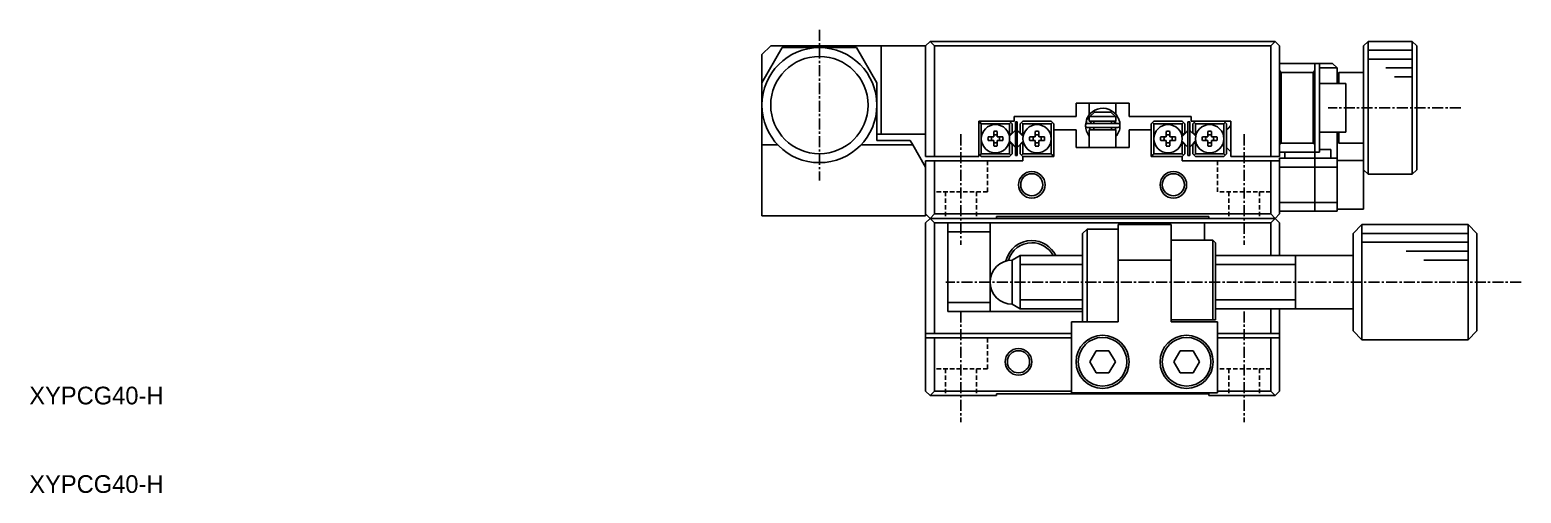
# Model space of a CAD drawing. Extents: x 10 to 352, y 10 to 221.
# Drawn here: x 10.1 to 178.6, y 10 to 62.3 of the extents above; entities that cross this region are included whole.
import ezdxf

# ---------------------------------------------------------------- set-up
doc = ezdxf.new("R2010")
doc.units = 0
doc.linetypes.add('CENTER', pattern=[2, 1.25, -0.25, 0.25, -0.25])
doc.linetypes.add('DASHED', pattern=[0.75, 0.5, -0.25])
doc.layers.get('0').update_dxf_attribs({"linetype": 'CONTINUOUS'})
doc.layers.add('CENTER', color=1, linetype='CENTER')
doc.styles.get("Standard").update_dxf_attribs({"font": 'FGP教科書体NT-M'})

msp = doc.modelspace()

# ---------------------------------------------------------------- linework, layer by layer
at = {"color": 7, "linetype": 'CONTINUOUS'}
for p, q in [((111.78, 61.01), (111.28, 60.51)), ((112.28, 60.51), (111.78, 61.01)), ((111.78, 61.01), (150.78, 61.01)), ((150.78, 61.01), (150.28, 60.51)), ((151.28, 60.51), (150.78, 61.01)), ((161.28, 61.01), (160.78, 60.51)), ((161.28, 61.01), (161.28, 46.01)), ((166.28, 61.01), (161.28, 61.01)), ((166.28, 46.01), (166.28, 61.01)), ((166.78, 60.51), (166.28, 61.01)), ((93.78, 60.51), (92.78, 59.51)), ((95.09, 60.31), (92.78, 56.31)), ((92.78, 56.31), (92.78, 59.51)), ((93.78, 60.51), (106.28, 60.51)), ((95.09, 60.31), (99.28, 60.31)), ((99.28, 60.31), (103.49, 60.31)), ((105.78, 56.34), (103.49, 60.31)), ((106.28, 60.51), (106.28, 50.51)), ((106.28, 60.51), (111.28, 60.51)), ((111.28, 48.01), (111.28, 60.51)), ((112.28, 60.51), (112.28, 48.01)), ((150.28, 60.51), (112.28, 60.51)), ((150.28, 48.01), (150.28, 60.51)), ((151.28, 60.51), (151.28, 48.01)), ((160.78, 47.56), (160.78, 60.51)), ((166.78, 60.51), (166.78, 46.51)), ((166.78, 60.51), (166.78, 46.51)), ((166.78, 60.51), (166.78, 60.51)), ((151.28, 58.51), (155.28, 58.51)), ((151.28, 57.71), (151.48, 57.51)), ((155.08, 57.51), (151.48, 57.51)), ((151.48, 57.51), (151.48, 49.51)), ((155.08, 57.51), (155.28, 57.71)), ((155.08, 49.51), (155.08, 57.51)), ((155.28, 58.51), (155.28, 57.71)), ((155.28, 58.51), (155.78, 58.51)), ((155.28, 57.71), (155.28, 57.38)), ((155.28, 57.38), (155.28, 57.71)), ((155.28, 56.51), (155.28, 57.38)), ((155.78, 58.51), (157.28, 58.51)), ((155.78, 58.51), (155.78, 56.51)), ((157.78, 58.01), (155.78, 58.01)), ((157.78, 58.01), (157.28, 58.51)), ((157.78, 58.01), (157.78, 56.26)), ((157.98, 57.51), (157.78, 57.31)), ((157.98, 57.51), (157.98, 56.26)), ((160.78, 57.51), (157.98, 57.51)), ((92.78, 53.81), (92.78, 56.31)), ((105.78, 53.81), (105.78, 56.34)), ((155.28, 56.51), (155.28, 50.51)), ((155.78, 50.51), (155.78, 56.51)), ((158.78, 56.26), (155.78, 56.26)), ((158.78, 50.76), (158.78, 56.26)), ((128.28, 54.01), (134.28, 54.01)), ((128.28, 52.51), (128.28, 54.01)), ((129.78, 54.01), (129.78, 52.73)), ((132.78, 52.77), (132.78, 54.01)), ((134.28, 54.01), (134.28, 52.51)), ((92.78, 49.31), (92.78, 53.81)), ((105.78, 49.81), (105.78, 53.81)), ((121.28, 52.51), (128.28, 52.51)), ((121.28, 52.01), (121.28, 52.51)), ((129.5, 52.26), (129.49, 52.22)), ((129.51, 52.29), (129.5, 52.26)), ((129.53, 52.32), (129.51, 52.29)), ((129.52, 52.29), (129.51, 52.29)), ((129.51, 52.29), (129.51, 52.29)), ((129.51, 52.29), (129.51, 52.29)), ((129.52, 52.3), (129.78, 52.22)), ((129.53, 52.29), (129.52, 52.29)), ((129.52, 52.29), (129.52, 52.29)), ((129.54, 52.29), (129.53, 52.29)), ((129.55, 52.29), (129.54, 52.29)), ((129.56, 52.29), (129.55, 52.29)), ((129.57, 52.29), (129.56, 52.29)), ((129.58, 52.28), (129.57, 52.29)), ((129.59, 52.28), (129.58, 52.28)), ((129.6, 52.28), (129.59, 52.28)), ((129.62, 52.27), (129.6, 52.28)), ((129.63, 52.27), (129.62, 52.27)), ((129.65, 52.26), (129.63, 52.27)), ((129.67, 52.25), (129.65, 52.26)), ((129.68, 52.25), (129.67, 52.25)), ((129.7, 52.24), (129.68, 52.25)), ((129.78, 52.73), (129.78, 52.73)), ((129.78, 52.73), (129.78, 52.73)), ((129.84, 52.51), (129.78, 52.51)), ((129.78, 52.51), (129.78, 52.01)), ((129.84, 52.51), (130.37, 53.01)), ((132.73, 52.51), (129.84, 52.51)), ((130.36, 53.01), (130.37, 53.01)), ((130.37, 53.01), (132.2, 53.01)), ((132.2, 53.01), (132.73, 52.51)), ((132.78, 52.51), (132.73, 52.51)), ((132.78, 52.01), (132.78, 52.51)), ((133.08, 52.29), (133.08, 52.3)), ((133.08, 52.29), (133.08, 52.3)), ((133.11, 52.23), (133.09, 52.29)), ((134.28, 52.51), (141.28, 52.51)), ((141.28, 52.51), (141.28, 52.01)), ((117.28, 52.01), (121.28, 52.01)), ((117.28, 48.01), (117.28, 52.01)), ((117.43, 51.86), (117.28, 51.71)), ((117.43, 51.86), (117.58, 52.01)), ((117.58, 51.71), (117.43, 51.86)), ((120.78, 51.71), (117.58, 51.71)), ((117.58, 51.71), (117.58, 50.01)), ((118.98, 50.84), (118.98, 50.21)), ((119.38, 50.21), (119.38, 50.84)), ((121.37, 50.91), (120.76, 50.3)), ((120.78, 52.01), (120.93, 51.86)), ((120.93, 51.86), (120.78, 51.71)), ((120.78, 50.41), (120.78, 51.71)), ((120.78, 50.41), (121.08, 50.71)), ((121.08, 51.71), (120.93, 51.86)), ((121.08, 51.71), (121.08, 50.71)), ((121.43, 51.91), (121.43, 48.11)), ((121.63, 51.91), (121.43, 51.91)), ((121.63, 51.91), (121.63, 48.11)), ((121.66, 50.91), (122.3, 50.27)), ((122.31, 50.3), (121.69, 50.91)), ((122.13, 51.86), (121.98, 51.71)), ((121.98, 50.71), (121.98, 51.71)), ((121.98, 50.71), (122.28, 50.41)), ((122.13, 51.86), (122.28, 52.01)), ((122.28, 51.71), (122.13, 51.86)), ((122.28, 52.01), (125.48, 52.01)), ((122.28, 51.71), (122.28, 50.41)), ((125.48, 51.71), (122.28, 51.71)), ((123.68, 50.84), (123.68, 50.21)), ((124.08, 50.21), (124.08, 50.84)), ((125.48, 52.01), (125.63, 51.86)), ((125.63, 51.86), (125.48, 51.71)), ((125.48, 50.01), (125.48, 51.71)), ((125.78, 51.71), (125.63, 51.86)), ((125.78, 51.71), (125.78, 51.01)), ((125.78, 51.01), (125.78, 48.01)), ((128.28, 51.01), (125.78, 51.01)), ((128.28, 49.01), (128.28, 51.01)), ((129.49, 52.23), (129.35, 51.54)), ((129.46, 52.09), (129.45, 52.05)), ((129.45, 52.05), (129.45, 52.01)), ((129.45, 52.01), (129.45, 51.98)), ((129.45, 51.98), (129.45, 51.94)), ((129.45, 51.94), (129.46, 51.91)), ((129.47, 52.16), (129.46, 52.12)), ((129.46, 52.12), (129.46, 52.09)), ((129.46, 51.91), (129.46, 51.87)), ((129.46, 51.87), (129.47, 51.84)), ((129.48, 52.19), (129.47, 52.16)), ((129.47, 51.84), (129.48, 51.8)), ((129.49, 52.22), (129.48, 52.19)), ((129.48, 51.8), (129.49, 51.77)), ((129.49, 51.77), (129.5, 51.73)), ((129.5, 51.73), (129.51, 51.72)), ((133.02, 51.73), (129.57, 51.73)), ((129.57, 51.28), (133.02, 51.28)), ((129.72, 52.23), (129.7, 52.24)), ((129.73, 52.23), (129.72, 52.23)), ((129.75, 52.22), (129.73, 52.23)), ((129.77, 52.21), (129.75, 52.22)), ((129.78, 52.2), (129.77, 52.21)), ((129.78, 52.22), (129.78, 52.22)), ((129.78, 52.01), (130.28, 52.01)), ((129.78, 52.01), (132.78, 52.01)), ((132.78, 51.01), (129.78, 51.01)), ((129.78, 51.01), (129.78, 49.01)), ((129.88, 51.01), (129.81, 51.28)), ((129.9, 51.99), (129.9, 52.01)), ((129.9, 52.01), (129.9, 52.01)), ((129.9, 51.98), (129.9, 51.99)), ((129.9, 51.97), (129.9, 51.98)), ((129.91, 51.95), (129.9, 51.97)), ((129.91, 51.94), (129.91, 51.95)), ((129.91, 51.93), (129.91, 51.94)), ((129.92, 51.91), (129.91, 51.93)), ((129.92, 51.9), (129.92, 51.91)), ((129.93, 51.89), (129.92, 51.9)), ((129.93, 51.88), (129.93, 51.89)), ((129.94, 51.87), (129.93, 51.88)), ((129.95, 51.85), (129.94, 51.87)), ((129.96, 51.84), (129.95, 51.85)), ((129.96, 51.83), (129.96, 51.84)), ((129.97, 51.82), (129.96, 51.83)), ((129.98, 51.81), (129.97, 51.82)), ((129.99, 51.8), (129.98, 51.81)), ((130, 51.79), (129.99, 51.8)), ((130.01, 51.79), (130, 51.79)), ((130.02, 51.78), (130.01, 51.79)), ((130.04, 51.77), (130.02, 51.78)), ((130.05, 51.77), (130.04, 51.77)), ((130.06, 51.76), (130.05, 51.77)), ((130.07, 51.75), (130.06, 51.76)), ((130.08, 51.75), (130.07, 51.75)), ((130.1, 51.75), (130.08, 51.75)), ((130.11, 51.74), (130.1, 51.75)), ((130.12, 51.74), (130.11, 51.74)), ((130.14, 51.74), (130.12, 51.74)), ((130.15, 51.74), (130.14, 51.74)), ((130.16, 51.73), (130.15, 51.74)), ((130.18, 51.73), (130.16, 51.73)), ((132.28, 52.01), (130.28, 52.01)), ((130.28, 52.01), (132.28, 52.01)), ((130.28, 52.01), (130.28, 51.73)), ((130.28, 51.28), (130.28, 51.01)), ((132.28, 52.01), (132.78, 52.01)), ((132.28, 51.73), (132.28, 52.01)), ((132.28, 51.01), (132.28, 51.28)), ((132.43, 51.73), (132.42, 51.73)), ((132.44, 51.73), (132.43, 51.73)), ((132.45, 51.74), (132.44, 51.73)), ((132.47, 51.74), (132.45, 51.74)), ((132.48, 51.74), (132.47, 51.74)), ((132.49, 51.74), (132.48, 51.74)), ((132.51, 51.75), (132.49, 51.74)), ((132.52, 51.75), (132.51, 51.75)), ((132.53, 51.76), (132.52, 51.75)), ((132.54, 51.76), (132.53, 51.76)), ((132.56, 51.77), (132.54, 51.76)), ((132.57, 51.78), (132.56, 51.77)), ((132.58, 51.78), (132.57, 51.78)), ((132.59, 51.79), (132.58, 51.78)), ((132.6, 51.8), (132.59, 51.79)), ((132.61, 51.81), (132.6, 51.8)), ((132.62, 51.82), (132.61, 51.81)), ((132.63, 51.83), (132.62, 51.82)), ((132.64, 51.84), (132.63, 51.83)), ((132.65, 51.85), (132.64, 51.84)), ((132.66, 51.87), (132.65, 51.86)), ((132.65, 51.86), (132.65, 51.85)), ((132.67, 51.89), (132.66, 51.87)), ((132.68, 51.91), (132.67, 51.9)), ((132.67, 51.9), (132.67, 51.89)), ((132.69, 51.94), (132.68, 51.92)), ((132.68, 51.92), (132.68, 51.91)), ((132.69, 52.01), (132.69, 52)), ((132.69, 52), (132.69, 51.99)), ((132.69, 51.99), (132.69, 51.98)), ((132.69, 51.98), (132.69, 51.96)), ((132.69, 51.96), (132.69, 51.95)), ((132.69, 51.95), (132.69, 51.94)), ((132.71, 52.01), (132.78, 51.73)), ((132.78, 51.28), (132.71, 51.01)), ((132.78, 49.01), (132.78, 51.01)), ((134.28, 51.01), (134.28, 49.01)), ((136.78, 51.01), (134.28, 51.01)), ((136.78, 51.71), (136.93, 51.86)), ((136.78, 51.71), (136.78, 51.01)), ((136.78, 48.01), (136.78, 51.01)), ((137.08, 52.01), (136.93, 51.86)), ((136.93, 51.86), (137.08, 51.71)), ((140.28, 52.01), (137.08, 52.01)), ((137.08, 51.71), (140.28, 51.71)), ((137.08, 50.01), (137.08, 51.71)), ((138.48, 50.21), (138.48, 50.84)), ((138.88, 50.84), (138.88, 50.21)), ((140.91, 50.91), (140.26, 50.27)), ((140.87, 50.91), (140.26, 50.3)), ((140.43, 51.86), (140.28, 52.01)), ((140.28, 51.71), (140.43, 51.86)), ((140.28, 51.71), (140.28, 50.41)), ((140.58, 50.71), (140.28, 50.41)), ((140.43, 51.86), (140.58, 51.71)), ((140.58, 50.71), (140.58, 51.71)), ((140.93, 51.91), (140.93, 48.11)), ((140.93, 51.91), (141.13, 51.91)), ((141.13, 51.91), (141.13, 48.11)), ((141.81, 50.3), (141.19, 50.91)), ((141.28, 52.01), (145.78, 52.01)), ((141.48, 51.71), (141.63, 51.86)), ((141.48, 51.71), (141.48, 50.71)), ((141.78, 50.41), (141.48, 50.71)), ((141.78, 52.01), (141.63, 51.86)), ((141.63, 51.86), (141.78, 51.71)), ((141.78, 50.41), (141.78, 51.71)), ((141.78, 51.71), (144.98, 51.71)), ((143.18, 50.21), (143.18, 50.84)), ((143.58, 50.84), (143.58, 50.21)), ((145.13, 51.86), (144.98, 52.01)), ((144.98, 51.71), (145.13, 51.86)), ((144.98, 51.71), (144.98, 50.01)), ((145.13, 51.86), (145.28, 51.71)), ((145.28, 48.31), (145.28, 51.71)), ((145.55, 51.26), (145.3, 51.01)), ((145.3, 50.01), (145.3, 51.01)), ((145.78, 51.49), (145.55, 51.26)), ((145.78, 52.01), (145.78, 48.01)), ((155.78, 50.76), (158.78, 50.76)), ((157.78, 50.76), (157.78, 49.81)), ((157.98, 50.76), (157.98, 49.51)), ((92.78, 41.31), (92.78, 49.31)), ((94.59, 49.31), (92.78, 49.31)), ((109.84, 49.31), (103.97, 49.31)), ((106.28, 50.51), (105.78, 50.51)), ((109.55, 49.81), (105.78, 49.81)), ((111.28, 50.51), (106.28, 50.51)), ((109.84, 49.31), (109.55, 49.81)), ((111.28, 46.81), (109.84, 49.31)), ((117.58, 50.01), (117.58, 48.31)), ((118.98, 50.21), (118.36, 50.21)), ((118.36, 49.81), (118.98, 49.81)), ((118.98, 49.81), (118.98, 49.19)), ((120.01, 50.21), (119.38, 50.21)), ((119.38, 49.19), (119.38, 49.81)), ((119.38, 49.81), (120.01, 49.81)), ((120.74, 50.37), (120.78, 50.41)), ((120.78, 49.61), (120.74, 49.65)), ((121.02, 49.5), (120.76, 49.76)), ((120.76, 49.73), (121.37, 49.11)), ((120.78, 48.31), (120.78, 49.61)), ((121.08, 49.31), (120.78, 49.61)), ((121.41, 49.11), (121.02, 49.5)), ((121.08, 49.31), (121.08, 48.31)), ((121.69, 49.11), (122.31, 49.73)), ((122.28, 49.61), (121.98, 49.31)), ((121.98, 48.31), (121.98, 49.31)), ((122.28, 50.41), (122.32, 50.37)), ((122.32, 49.65), (122.28, 49.61)), ((122.28, 49.61), (122.28, 48.31)), ((123.68, 50.21), (123.06, 50.21)), ((123.06, 49.81), (123.68, 49.81)), ((123.68, 49.81), (123.68, 49.19)), ((124.71, 50.21), (124.08, 50.21)), ((124.08, 49.19), (124.08, 49.81)), ((124.08, 49.81), (124.71, 49.81)), ((125.48, 48.31), (125.48, 50.01)), ((130.21, 49.01), (128.28, 49.01)), ((132.36, 49.01), (130.21, 49.01)), ((134.28, 49.01), (132.36, 49.01)), ((137.08, 48.31), (137.08, 50.01)), ((137.86, 50.21), (138.48, 50.21)), ((138.48, 49.81), (137.86, 49.81)), ((138.48, 49.19), (138.48, 49.81)), ((138.88, 50.21), (139.51, 50.21)), ((139.51, 49.81), (138.88, 49.81)), ((138.88, 49.81), (138.88, 49.19)), ((140.28, 50.41), (140.24, 50.37)), ((140.24, 49.65), (140.28, 49.61)), ((140.26, 49.73), (140.87, 49.11)), ((140.28, 49.61), (140.28, 48.31)), ((140.28, 49.61), (140.58, 49.31)), ((140.58, 48.31), (140.58, 49.31)), ((141.16, 49.11), (141.55, 49.5)), ((141.19, 49.11), (141.81, 49.73)), ((141.48, 49.31), (141.78, 49.61)), ((141.48, 49.31), (141.48, 48.31)), ((141.55, 49.5), (141.8, 49.76)), ((141.82, 50.37), (141.78, 50.41)), ((141.78, 49.61), (141.82, 49.65)), ((141.78, 48.31), (141.78, 49.61)), ((142.56, 50.21), (143.18, 50.21)), ((143.18, 49.81), (142.56, 49.81)), ((143.18, 49.19), (143.18, 49.81)), ((143.58, 50.21), (144.21, 50.21)), ((143.58, 49.81), (143.58, 49.19)), ((144.21, 49.81), (143.58, 49.81)), ((144.98, 50.01), (144.98, 48.31)), ((145.3, 49.01), (145.3, 50.01)), ((145.3, 49.01), (145.55, 48.76)), ((151.48, 49.51), (151.28, 49.31)), ((151.48, 49.51), (155.08, 49.51)), ((155.28, 49.31), (155.08, 49.51)), ((155.28, 49.64), (155.28, 50.51)), ((155.28, 49.64), (155.28, 49.31)), ((155.28, 49.31), (155.28, 49.64)), ((155.28, 49.31), (155.28, 48.51)), ((155.78, 50.51), (155.78, 48.51)), ((157.78, 47.81), (157.78, 49.81)), ((157.78, 49.71), (157.98, 49.51)), ((157.98, 49.51), (160.78, 49.51)), ((112.28, 48.01), (111.28, 48.01)), ((111.28, 41.51), (111.28, 47.51)), ((111.28, 47.51), (112.28, 47.51)), ((112.28, 48.01), (117.28, 48.01)), ((112.28, 47.51), (112.28, 41.51)), ((122.28, 47.51), (112.28, 47.51)), ((117.28, 48.31), (117.43, 48.16)), ((117.43, 48.16), (117.58, 48.31)), ((117.58, 48.01), (117.43, 48.16)), ((117.58, 48.31), (120.78, 48.31)), ((120.78, 48.01), (117.58, 48.01)), ((120.78, 48.31), (120.93, 48.16)), ((120.93, 48.16), (120.78, 48.01)), ((120.93, 48.16), (121.08, 48.31)), ((121.43, 48.11), (121.63, 48.11)), ((121.98, 48.31), (122.13, 48.16)), ((122.13, 48.16), (122.28, 48.31)), ((122.28, 48.01), (122.13, 48.16)), ((122.28, 48.31), (125.48, 48.31)), ((122.28, 48.01), (122.28, 47.51)), ((125.78, 48.01), (122.28, 48.01)), ((125.48, 48.31), (125.63, 48.16)), ((125.63, 48.16), (125.48, 48.01)), ((125.63, 48.16), (125.78, 48.31)), ((136.93, 48.16), (136.78, 48.31)), ((140.28, 48.01), (136.78, 48.01)), ((137.08, 48.31), (136.93, 48.16)), ((136.93, 48.16), (137.08, 48.01)), ((140.28, 48.31), (137.08, 48.31)), ((140.43, 48.16), (140.28, 48.31)), ((140.28, 48.01), (140.43, 48.16)), ((140.28, 47.51), (140.28, 48.01)), ((150.28, 47.51), (140.28, 47.51)), ((140.58, 48.31), (140.43, 48.16)), ((141.13, 48.11), (140.93, 48.11)), ((141.63, 48.16), (141.48, 48.31)), ((141.78, 48.31), (141.63, 48.16)), ((141.63, 48.16), (141.78, 48.01)), ((144.98, 48.31), (141.78, 48.31)), ((141.78, 48.01), (144.98, 48.01)), ((145.13, 48.16), (144.98, 48.31)), ((144.98, 48.01), (145.13, 48.16)), ((145.28, 48.31), (145.13, 48.16)), ((145.55, 48.76), (145.78, 48.53)), ((145.78, 48.01), (150.28, 48.01)), ((151.28, 48.01), (150.28, 48.01)), ((150.28, 41.51), (150.28, 47.51)), ((150.28, 47.51), (151.28, 47.51)), ((155.28, 48.51), (151.28, 48.51)), ((151.28, 47.51), (151.28, 47.81)), ((151.28, 47.81), (155.28, 47.81)), ((151.28, 47.51), (151.28, 41.51)), ((151.88, 47.81), (151.88, 48.51)), ((155.28, 47.81), (155.28, 48.51)), ((155.78, 48.51), (155.28, 48.51)), ((155.28, 46.81), (155.28, 47.81)), ((155.28, 47.81), (157.78, 47.81)), ((155.28, 47.81), (155.28, 46.81)), ((155.78, 48.81), (157.08, 48.81)), ((157.08, 47.81), (157.08, 48.81)), ((157.78, 47.81), (157.78, 46.81)), ((160.78, 47.56), (157.78, 47.56)), ((160.78, 42.06), (160.78, 47.56)), ((155.28, 46.81), (151.28, 46.81)), ((157.78, 46.81), (155.28, 46.81)), ((155.28, 46.81), (155.28, 42.81)), ((155.28, 42.81), (155.28, 46.81)), ((157.78, 42.81), (157.78, 46.81)), ((160.78, 46.51), (161.28, 46.01)), ((161.28, 46.01), (161.28, 46.01)), ((161.28, 46.01), (166.28, 46.01)), ((166.28, 46.01), (166.78, 46.51)), ((151.28, 42.81), (155.28, 42.81)), ((155.28, 42.81), (157.78, 42.81)), ((155.28, 41.81), (155.28, 42.81)), ((155.28, 42.81), (155.28, 41.81)), ((157.78, 42.81), (157.78, 41.81)), ((92.78, 41.31), (111.28, 41.31)), ((111.28, 41.31), (111.28, 41.51)), ((111.78, 41.01), (111.28, 41.51)), ((111.78, 41.01), (111.28, 40.51)), ((111.28, 28.01), (111.28, 40.51)), ((112.28, 41.51), (111.78, 41.01)), ((112.28, 40.51), (111.78, 41.01)), ((111.78, 41.01), (150.78, 41.01)), ((119.28, 41.01), (111.78, 41.01)), ((112.28, 41.51), (150.28, 41.51)), ((113.78, 40.51), (112.28, 40.51)), ((112.28, 40.51), (112.28, 28.01)), ((113.78, 40.51), (118.58, 40.51)), ((113.78, 39.51), (113.78, 40.51)), ((118.58, 40.51), (118.58, 39.51)), ((118.58, 40.51), (142.78, 40.51)), ((119.28, 41.21), (143.28, 41.21)), ((119.28, 41.01), (119.28, 41.21)), ((142.78, 40.51), (142.78, 38.56)), ((150.28, 40.51), (142.78, 40.51)), ((143.28, 41.21), (143.28, 41.01)), ((150.78, 41.01), (143.28, 41.01)), ((150.78, 41.01), (150.28, 41.51)), ((150.78, 41.01), (150.28, 40.51)), ((150.28, 36.81), (150.28, 40.51)), ((151.28, 41.51), (150.78, 41.01)), ((151.28, 40.51), (150.78, 41.01)), ((155.28, 41.81), (151.28, 41.81)), ((151.28, 40.51), (151.28, 36.81)), ((157.78, 41.81), (155.28, 41.81)), ((157.78, 42.06), (160.78, 42.06)), ((118.58, 39.51), (113.78, 39.51)), ((113.78, 39.51), (113.78, 31.51)), ((118.58, 31.51), (118.58, 39.51)), ((129.53, 39.81), (129.03, 39.31)), ((129.03, 29.31), (129.03, 39.31)), ((129.53, 39.81), (129.53, 29.31)), ((133.03, 39.81), (129.53, 39.81)), ((133.03, 40.31), (139.03, 40.31)), ((133.03, 36.31), (133.03, 40.31)), ((139.03, 40.31), (139.03, 36.31)), ((160.58, 40.31), (159.58, 39.31)), ((159.58, 33.76), (159.58, 39.31)), ((160.58, 40.31), (160.58, 33.75)), ((172.58, 40.31), (160.58, 40.31)), ((172.58, 27.31), (172.58, 40.31)), ((173.58, 39.31), (172.58, 40.31)), ((173.58, 39.31), (173.58, 28.31)), ((143.73, 38.56), (139.03, 38.56)), ((143.73, 29.56), (143.73, 38.56)), ((144.03, 38.26), (143.73, 38.56)), ((144.03, 38.26), (144.03, 29.56)), ((121.52, 36.56), (121.08, 36.31)), ((121.08, 33.79), (121.08, 36.31)), ((121.95, 36.81), (121.52, 36.56)), ((121.95, 36.81), (121.95, 33.79)), ((129.03, 36.81), (121.95, 36.81)), ((139.03, 36.31), (133.03, 36.31)), ((133.03, 36.31), (133.03, 29.31)), ((139.03, 29.31), (139.03, 36.31)), ((153.08, 36.81), (144.03, 36.81)), ((153.08, 33.89), (153.08, 36.81)), ((159.58, 36.81), (153.08, 36.81)), ((153.08, 36.81), (153.08, 36.81)), ((153.09, 36.81), (153.08, 36.81)), ((121.08, 31.31), (121.08, 33.79)), ((121.95, 33.79), (121.95, 30.81)), ((153.08, 33.81), (153.08, 33.89)), ((153.08, 33.69), (153.08, 33.81)), ((159.58, 28.31), (159.58, 33.76)), ((160.58, 33.75), (160.58, 27.31)), ((153.08, 30.81), (153.08, 33.69)), ((113.78, 31.51), (118.58, 31.51)), ((113.78, 30.51), (113.78, 31.51)), ((118.58, 30.51), (113.78, 30.51)), ((118.58, 31.51), (118.58, 30.51)), ((129.03, 30.51), (118.58, 30.51)), ((121.08, 31.31), (121.52, 31.06)), ((121.52, 31.06), (121.95, 30.81)), ((121.95, 30.81), (129.03, 30.81)), ((144.03, 30.81), (153.08, 30.81)), ((150.28, 28.01), (150.28, 30.81)), ((151.28, 30.81), (151.28, 28.01)), ((153.08, 30.81), (153.08, 30.81)), ((153.08, 30.81), (159.58, 30.81)), ((153.08, 30.81), (153.09, 30.81)), ((127.78, 21.31), (127.78, 29.31)), ((133.03, 29.31), (127.78, 29.31)), ((143.73, 29.56), (139.03, 29.56)), ((144.28, 29.31), (139.03, 29.31)), ((144.03, 29.56), (143.73, 29.56)), ((144.28, 21.31), (144.28, 29.31)), ((112.28, 28.01), (111.28, 28.01)), ((111.28, 27.51), (111.28, 28.01)), ((111.28, 21.51), (111.28, 27.51)), ((111.28, 27.51), (112.28, 27.51)), ((112.28, 28.01), (127.78, 28.01)), ((112.28, 27.51), (112.28, 21.51)), ((127.78, 27.51), (112.28, 27.51)), ((144.28, 28.01), (150.28, 28.01)), ((150.28, 27.51), (144.28, 27.51)), ((151.28, 28.01), (150.28, 28.01)), ((150.28, 21.51), (150.28, 27.51)), ((150.28, 27.51), (151.28, 27.51)), ((151.28, 28.01), (151.28, 27.51)), ((151.28, 27.51), (151.28, 21.51)), ((159.58, 28.31), (160.58, 27.31)), ((160.58, 27.31), (172.58, 27.31)), ((172.58, 27.31), (173.58, 28.31)), ((129.84, 24.81), (130.56, 26.06)), ((130.56, 26.06), (129.84, 24.81)), ((130.56, 26.06), (132, 26.06)), ((132, 26.06), (130.56, 26.06)), ((132, 26.06), (132.73, 24.81)), ((132.73, 24.81), (132, 26.06)), ((139.34, 24.81), (140.06, 26.06)), ((140.06, 26.06), (139.34, 24.81)), ((140.06, 26.06), (141.5, 26.06)), ((141.5, 26.06), (140.06, 26.06)), ((141.5, 26.06), (142.23, 24.81)), ((142.23, 24.81), (141.5, 26.06)), ((130.56, 23.56), (129.84, 24.81)), ((132.73, 24.81), (132, 23.56)), ((140.06, 23.56), (139.34, 24.81)), ((142.23, 24.81), (141.5, 23.56)), ((132, 23.56), (130.56, 23.56)), ((141.5, 23.56), (140.06, 23.56)), ((111.78, 21.01), (111.28, 21.51)), ((112.28, 21.51), (111.78, 21.01)), ((119.28, 21.01), (111.78, 21.01)), ((112.28, 21.51), (127.78, 21.51)), ((119.28, 21.21), (143.28, 21.21)), ((119.28, 21.01), (119.28, 21.21)), ((127.78, 21.31), (144.28, 21.31)), ((143.28, 21.21), (143.28, 21.01)), ((150.78, 21.01), (143.28, 21.01)), ((144.28, 21.51), (150.28, 21.51)), ((150.78, 21.01), (150.28, 21.51)), ((151.28, 21.51), (150.78, 21.01))]:
    msp.add_line(p, q, dxfattribs=at)
at = {"color": 3, "linetype": 'CONTINUOUS'}
for p, q in [((166.28, 60.01), (161.28, 60.01)), ((166.28, 59.01), (161.28, 59.01)), ((166.28, 58.01), (163.28, 58.01)), ((166.28, 57.01), (164.28, 57.01)), ((172.58, 39.31), (160.58, 39.31)), ((172.58, 38.31), (160.58, 38.31)), ((172.58, 37.31), (165.58, 37.31)), ((129.03, 35.81), (121.95, 35.81)), ((153.08, 35.81), (144.03, 35.81)), ((172.58, 36.31), (167.58, 36.31)), ((121.95, 31.81), (129.03, 31.81)), ((144.03, 31.81), (153.08, 31.81))]:
    msp.add_line(p, q, dxfattribs=at)
at = {"color": 3, "linetype": 'DASHED'}
for p, q in [((112.28, 47.51), (112.28, 44.01)), ((118.28, 47.51), (118.28, 44.01)), ((144.28, 47.51), (144.28, 44.01)), ((150.28, 47.51), (150.28, 44.01)), ((118.28, 44.01), (112.28, 44.01)), ((113.53, 44.01), (113.53, 41.01)), ((117.03, 44.01), (117.03, 41.01)), ((150.28, 44.01), (144.28, 44.01)), ((145.53, 44.01), (145.53, 41.01)), ((149.03, 44.01), (149.03, 41.01)), ((112.28, 27.51), (112.28, 24.01)), ((118.28, 27.51), (118.28, 24.01)), ((144.28, 27.51), (144.28, 24.01)), ((150.28, 27.51), (150.28, 24.01)), ((118.28, 24.01), (112.28, 24.01)), ((113.53, 24.01), (113.53, 21.01)), ((117.03, 24.01), (117.03, 21.01)), ((150.28, 24.01), (144.28, 24.01)), ((145.53, 24.01), (145.53, 21.01)), ((149.03, 24.01), (149.03, 21.01))]:
    msp.add_line(p, q, dxfattribs=at)
at = {"color": 7, "linetype": 'CONTINUOUS'}
for centre, radius in [((99.28, 53.81), 6.5), ((99.28, 53.81), 5.5), ((119.18, 50.01), 1.6), ((123.88, 50.01), 1.6), ((138.68, 50.01), 1.6), ((143.38, 50.01), 1.6), ((123.28, 44.81), 1.25), ((139.28, 44.81), 1.25), ((131.28, 24.81), 3), ((131.28, 24.81), 2.75), ((140.78, 24.81), 3), ((140.78, 24.81), 2.75), ((121.78, 24.81), 1.25)]:
    msp.add_circle(centre, radius, dxfattribs=at)
at = {"color": 3, "linetype": 'CONTINUOUS'}
for centre in [(123.28, 44.81), (139.28, 44.81), (121.78, 24.81)]:
    msp.add_circle(centre, 1.5, dxfattribs=at)
at = {"color": 7, "linetype": 'CONTINUOUS'}
for centre, radius, start, end in [((131.3, 51.51), 1.95, 0.8908, 156.3781), ((119.18, 50.01), 0.85, 76.391, 103.609), ((121.51, 50.77), 0.2, 114.3061, 135), ((121.55, 50.77), 0.2, 45, 65.6939), ((121.51, 50.77), 0.2, 45, 53.9573), ((123.88, 50.01), 0.85, 76.391, 103.609), ((129.57, 51.51), 0.225, 90, 270), ((131.3, 51.51), 1.95, 180.8024, 218.8769), ((131.3, 51.51), 1.95, 319.5969, 359.1664), ((133.02, 51.51), 0.225, 270, 90), ((138.68, 50.01), 0.85, 76.391, 103.609), ((141.01, 50.77), 0.2, 114.3061, 135), ((141.05, 50.77), 0.2, 126.0427, 135), ((141.05, 50.77), 0.2, 45, 65.6939), ((143.38, 50.01), 0.85, 76.391, 103.609), ((119.18, 50.01), 0.85, 166.391, 193.609), ((119.18, 50.01), 0.459, 154.1861, 205.8139), ((119.18, 50.01), 0.459, 64.1861, 115.8139), ((119.18, 50.01), 0.459, 244.1861, 295.8139), ((119.18, 50.01), 0.85, 256.391, 283.609), ((119.18, 50.01), 0.459, 334.1861, 25.8139), ((119.18, 50.01), 0.85, 346.391, 13.609), ((121.51, 49.25), 0.2, 225, 245.6939), ((121.55, 49.25), 0.2, 225, 233.9573), ((121.55, 49.25), 0.2, 294.3061, 315), ((123.88, 50.01), 0.85, 166.391, 193.609), ((123.88, 50.01), 0.459, 154.1861, 205.8139), ((123.88, 50.01), 0.459, 64.1861, 115.8139), ((123.88, 50.01), 0.459, 244.1861, 295.8139), ((123.88, 50.01), 0.85, 256.391, 283.609), ((123.88, 50.01), 0.459, 334.1861, 25.8139), ((123.88, 50.01), 0.85, 346.391, 13.609), ((138.68, 50.01), 0.85, 166.391, 193.609), ((138.68, 50.01), 0.459, 154.1861, 205.8139), ((138.68, 50.01), 0.459, 64.1861, 115.8139), ((138.68, 50.01), 0.459, 244.1861, 295.8139), ((138.68, 50.01), 0.85, 256.391, 283.609), ((138.68, 50.01), 0.459, 334.1861, 25.8139), ((138.68, 50.01), 0.85, 346.391, 13.609), ((141.01, 49.25), 0.2, 225, 245.6939), ((141.01, 49.25), 0.2, 306.0427, 315), ((141.05, 49.25), 0.2, 294.3061, 315), ((143.38, 50.01), 0.85, 166.391, 193.609), ((143.38, 50.01), 0.459, 154.1861, 205.8139), ((143.38, 50.01), 0.459, 64.1861, 115.8139), ((143.38, 50.01), 0.459, 244.1861, 295.8139), ((143.38, 50.01), 0.85, 256.391, 283.609), ((143.38, 50.01), 0.459, 334.1861, 25.8139), ((143.38, 50.01), 0.85, 346.391, 13.609), ((123.28, 35.51), 3, 90, 166.6141), ((123.28, 35.51), 2.75, 90, 163.9463), ((123.28, 35.51), 3, 25.6793, 90), ((123.28, 35.51), 2.75, 28.2115, 90), ((121.08, 33.81), 2.5, 90, 180), ((121.08, 33.81), 2.5, 180, 270)]:
    msp.add_arc(centre, radius, start, end, dxfattribs=at)
at = {"layer": 'CENTER', "color": 1, "linetype": 'CENTER'}
for p, q in [((99.28, 62.31), (99.28, 45.31)), ((171.78, 53.51), (156.78, 53.51)), ((115.28, 50.51), (115.28, 38.01)), ((147.28, 50.51), (147.28, 38.01)), ((178.58, 33.81), (113.58, 33.81)), ((115.28, 30.51), (115.28, 18.01)), ((147.28, 30.51), (147.28, 18.01))]:
    msp.add_line(p, q, dxfattribs=at)

# ---------------------------------------------------------------- texts
at = {"color": 7, "linetype": 'CONTINUOUS'}
for p in [(10, 20), (10, 10)]:
    msp.add_text('XYPCG40-H', height=2, dxfattribs=at).set_placement(p)

doc.saveas('drawing.dxf')
